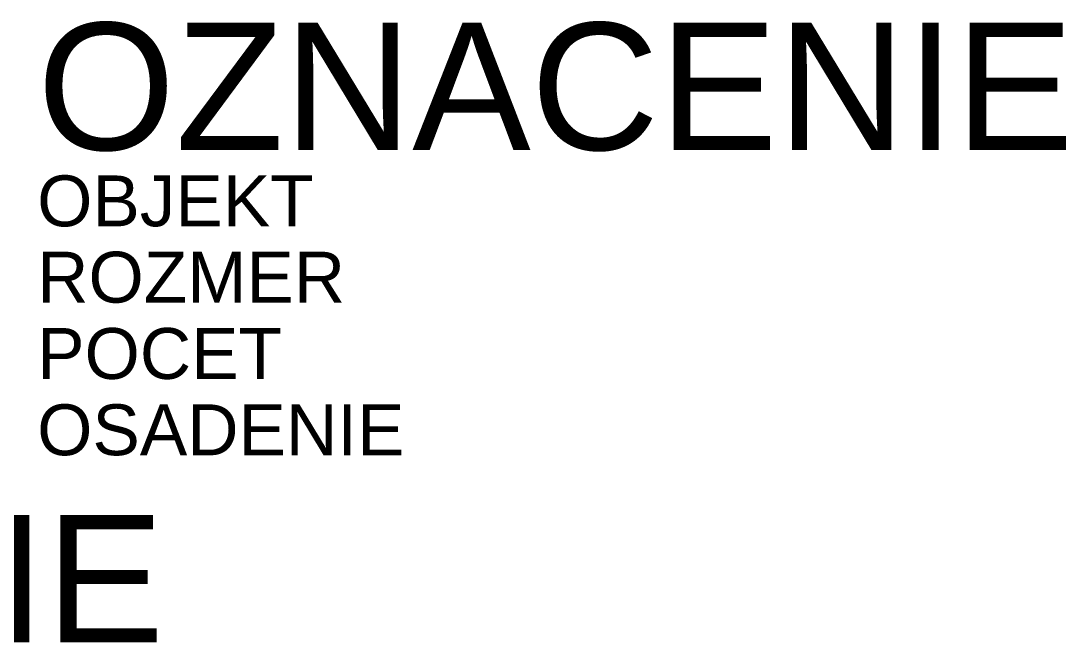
# Model space of a CAD drawing. Header units: metres. Extents: x -10.3 to 28.2, y -1.5 to 21.9.
# Drawn here: x 7.66 to 28.2, y -1.54 to 10.71 of the extents above; entities that cross this region are included whole.
import ezdxf
from ezdxf.enums import TextEntityAlignment as Align

# ---------------------------------------------------------------- set-up
doc = ezdxf.new("R2010")
doc.units = ezdxf.units.M
doc.layers.get('Defpoints').update_dxf_attribs({"color": 140, "lineweight": 5})
doc.styles.get("Standard").update_dxf_attribs({"font": 'arial.ttf'})

msp = doc.modelspace()

# ---------------------------------------------------------------- texts
msp.add_attdef('OZNACENIE', (7.982, 8.177), '283-LOOKVIDITELNOST', height=2.5)
msp.add_attdef('STANICENIE', text='', height=2.5).set_placement((0, 1), align=Align.TOP_CENTER)
at = {"layer": 'Defpoints'}
for tag, p, s in [('OBJEKT', (7.982, 6.677), 'Jestvujúci'), ('ROZMER', (7.982, 5.177), '1600x1600'), ('POCET', (7.982, 3.677), ''), ('OSADENIE', (7.982, 2.177), '')]:
    msp.add_attdef(tag, p, s, height=1, dxfattribs=at)

doc.saveas('drawing.dxf')
